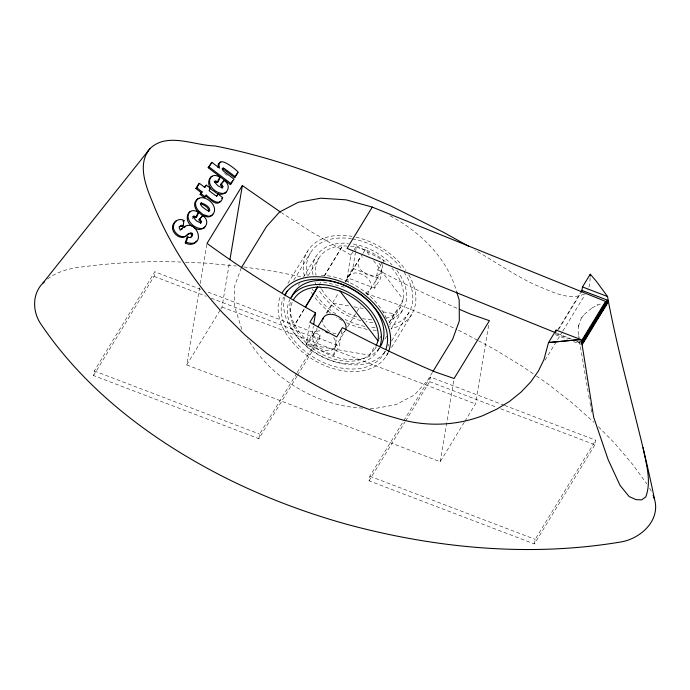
<?xml version="1.0" encoding="UTF-8"?>
<svg xmlns="http://www.w3.org/2000/svg" width="690" height="690" viewBox="0 0 690 690"><rect width="100%" height="100%" fill="white"/><g stroke="black" fill="none" stroke-linecap="round" stroke-linejoin="round"><path stroke-width="0.52" stroke-dasharray="3.45 2.59" d="M590.131 277.76L589.674 284.78L587.837 290.102M578.556 325.318L578.039 330.967L579.281 339.791M296.967 376.257L258.845 438.702L93.504 375.541L94.271 370.944L154.819 271.782L200.919 289.386M93.504 375.541L154.051 276.371L154.819 271.782M464.275 422.263L440.168 461.739L186.688 364.906L199.591 287.799M200.298 283.573L207.017 243.432M220.895 308.896L222.016 307.059L229.615 261.639M258.845 438.702L259.613 434.105L296.614 373.506M341.912 330.717L339.351 346.018L333.675 355.315L306.119 344.793L309.724 323.274M306.119 344.793L311.794 335.495L313.338 326.267M297.528 375.343L319.392 339.532L320.16 334.943L205.93 291.301M333.675 355.315L336.573 337.979M382.743 264.598L380.354 278.872L374.67 288.17L347.113 277.647L350.891 255.102L353.47 250.875M347.113 277.647L352.797 268.35L355.367 252.98M355.54 251.954L356.566 245.804L383.424 260.51L382.907 263.571M374.67 288.17L377.749 269.807L382.389 262.2M504.537 405.375L595.729 440.211L594.961 444.8L534.405 543.97L369.072 480.809L369.84 476.221L430.388 377.051L503.536 404.996M405.513 421.124L429.62 381.639L430.388 377.051M440.168 461.739L453.916 379.569M464.836 421.34L475.488 403.892L488.71 324.878M534.405 543.97L535.181 539.382L595.729 440.211M578.358 326.465L581.722 316.908M581.523 318.055L584.327 314.286L584.516 313.131M584.327 314.286L592.141 307.869L592.331 306.722M592.141 307.869L597.048 305.325L597.238 304.178M241.345 267.763L234.669 286.065L234.781 306.972L241.69 329.044L242.794 330.855M292.232 302.306A47.61 32.318 31.4 0 0 293.819 326.301L299.598 335.814L307.757 344.534L369.392 355.169L375.093 348.838L375.826 346.837M389.669 324.964L400.321 307.524L403.245 299.512A47.61 32.318 31.4 0 0 391.911 268.169M304.221 308.991L293.819 326.301L304.471 308.853M320.686 282.245L319.047 284.979A47.61 32.318 31.4 0 1 317.84 282.072M324.524 275.871L342.594 245.804L346.622 246.063M186.688 364.906L220.334 309.819M287.903 283.4L307.524 251.263M293.75 280.2L310.362 252.989M298.33 285.462L299.434 283.65M303.315 277.302L316.055 256.439M308.24 275.603L318.892 258.163M324.093 276.103L342.594 245.804A47.61 32.318 31.4 0 0 316.02 275.319M353.987 250.03L356.566 245.804M313.433 334.107L316.796 328.595M326.327 312.993L338.661 292.784M345.388 281.77L358.843 259.733M345.535 281.831L362.353 254.291M362.914 253.368L365.157 249.694A47.61 32.318 31.4 0 1 386.228 262.467M317.288 328.923L307.757 344.534A47.61 32.318 31.4 0 0 369.392 355.169L374.998 345.983M326.819 313.312L332.985 303.212L349.701 306.093M297.174 372.591L320.16 334.943M335.142 347.268L345.233 330.743M347.475 327.069L356.445 312.38M357.006 311.457L360.37 305.946M367.097 294.932L380.552 272.895M389.229 322.463L403.245 299.512L373.549 260.673M379.483 338.643L381.725 334.969M389.013 323.032L394.62 313.846L400.321 307.524M375.093 348.838L376.214 347.001M377.93 350.563L379.448 348.088M384.891 339.178L387.659 334.641M390.98 329.199L403.167 309.241M383.623 354.013L385.641 350.71A57.581 39.089 31.4 0 1 320.695 355.781A57.581 39.089 31.4 0 1 284.806 296.795M391.679 340.808L408.851 312.691M386.469 355.738L388.151 352.978M391.515 347.475L411.697 314.416M432.457 372.29L427.412 380.561L414.397 395.016L395.922 404.651L373.255 408.799L370.09 408.601M369.072 480.809L404.952 422.038M557.813 329.846L580.23 293.138M558.745 329.165L581.722 291.534M545.04 360.189L562.272 331.968M562.824 331.062L585.06 294.647M47.463 279.002C55.83 272.723 65.964 269.359 76.202 267.711C110.935 262.899 146.064 260.691 181.116 262.053M584.456 293.949C568.664 301.28 551.301 291.18 536.527 285.488C514.887 275.629 495.455 261.803 474.849 250.073M597.048 305.325L602.517 303.272M185.42 262.243L205.853 263.132L236.342 266.021M350.649 246.321L353.668 246.511L365.157 249.694L370.323 256.447M362.707 408.126C316.503 405.867 271.481 378.672 247.745 339.006M243.708 266.935L273.223 271.222L301.59 276.785M353.884 306.817L364.329 308.62M383.131 311.863L394.62 313.846A47.61 32.318 31.4 0 1 386.538 318.064M323.498 281.925L340.161 286.039A509.082 360.603 9.5 0 1 346.354 287.764M324.887 238.999L325.344 239.171M555.571 333.52L569.612 338.885M576.633 341.567L580.644 343.094M555.381 334.667L567.413 339.264M573.433 341.559L580.445 344.241M352.797 268.35L380.354 278.872M311.794 335.495L339.351 346.018M154.051 276.371L206.163 296.277M211.175 298.192L319.392 339.532M429.62 381.639L496.757 407.29M500.768 408.816L594.961 444.8M222.016 307.059L475.488 403.892M94.271 370.944L259.613 434.105M369.84 476.221L535.181 539.382M557.425 333.451L571.389 339.092M577.366 341.515L580.359 342.723M390.143 215.858C420.279 231.797 447.62 258.319 456.694 292.008M377.749 269.807L388.28 275.439A811.035 550.586 31.4 0 0 458.436 308.879M477.549 340.265L466.38 334.253A509.082 360.603 9.5 0 0 457.755 329.993M478.481 340.765L495.239 349.778L522.658 366.519L535.578 375.438M350.891 255.102L308.818 230.279L281.555 212.779M536.432 376.033L548.49 384.365L572.562 403.219L593.943 422.271M224.655 173.492L227.2 175.424M598.471 426.774L614.885 443.498L632.885 464.68L646.746 483.785M319.574 285.841L321.152 288.437M321.678 289.3L324.835 294.492L332.985 303.212A47.61 32.318 31.4 0 0 357.877 317.305M649.626 488.166L652.119 492.591M192.113 217.911L192.553 218.885M578.565 335.582L579.117 337.453M591.744 412.128L589.571 400.709M579.453 340.834L588.51 394.404M588.682 395.456L589.398 399.657M365.847 293.578A509.082 360.603 9.5 0 1 456.789 329.527M388.254 352.228A60.91 41.348 31.4 0 1 317.469 362.095A60.91 41.348 31.4 0 1 280.908 295.182M344.81 331.355A12.696 8.616 31.4 0 1 341.559 333.555M335.961 333.848A12.696 8.616 31.4 0 1 331.39 332.347M329.941 331.545A12.696 8.616 31.4 0 1 322.661 320.505M408.739 274.827A60.91 41.348 31.4 0 1 391.092 328.776M376.447 330.277A60.91 41.348 31.4 0 1 371.332 329.906M367.201 329.32A60.91 41.348 31.4 0 1 345.768 322.334M341.973 320.393A60.91 41.348 31.4 0 1 336.513 317.167M330.415 312.898A60.91 41.348 31.4 0 1 313.864 296.062M313.26 295.208A60.91 41.348 31.4 0 1 309.965 289.981M304.402 276.026A60.91 41.348 31.4 0 1 352.012 236.36M355.902 237.144A60.91 41.348 31.4 0 1 405.953 270.471M378.896 348.804A50.931 34.578 31.4 0 1 319.116 355.272A50.931 34.578 31.4 0 1 289.869 299.52M385.046 351.296A57.581 39.089 31.4 0 1 318.15 359.895A57.581 39.089 31.4 0 1 283.711 297.019M404.15 272.214A57.581 39.089 31.4 0 1 389.376 326.275M375.162 327.672A57.581 39.089 31.4 0 1 369.944 327.25M364.829 326.413A57.581 39.089 31.4 0 1 345.103 319.479M335.858 314.028A57.581 39.089 31.4 0 1 315.666 294.345M313.381 290.801A57.581 39.089 31.4 0 1 312.354 289.007M307.257 275.655A57.581 39.089 31.4 0 1 351.374 238.723M352.426 238.895A57.581 39.089 31.4 0 1 401.675 268.746M321.35 275.198A57.581 39.089 31.4 0 1 386.805 319.392M388.694 344.267A57.581 39.089 31.4 0 1 387.978 346.216M396.81 270.377A50.931 34.578 31.4 0 1 388.418 320.522M372.98 322.48A50.931 34.578 31.4 0 1 365.959 321.704M360.853 320.6A50.931 34.578 31.4 0 1 318.452 289.421M316.21 285.125A50.931 34.578 31.4 0 1 315.028 282.305M312.984 274.793A50.931 34.578 31.4 0 1 348.226 243.329M353.254 243.975A50.931 34.578 31.4 0 1 391.989 264.788M379.353 348.105A50.931 34.578 31.4 0 1 322.316 351.512A50.931 34.578 31.4 0 1 290.637 300.176M371.686 319.875A47.61 32.318 31.4 0 1 362.69 318.608M333.563 337.582A12.696 8.616 31.4 0 1 329.751 350.477A12.696 8.616 31.4 0 1 313.113 340.394A12.696 8.616 31.4 0 1 322.704 331.002M348.441 282.546A12.696 8.616 31.4 0 1 355.385 272.955A12.696 8.616 31.4 0 1 370.288 281.986A12.696 8.616 31.4 0 1 365.07 292.629M378.974 263.209A12.696 8.616 31.4 0 1 376.878 275.707A12.696 8.616 31.4 0 1 360.43 269.419A12.696 8.616 31.4 0 1 362.517 256.922"/><path stroke-width="1.03" d="M590.2 275.983L590.269 274.197L596.315 281.244L607.519 296.502L608.477 301.754C621.19 368.072 641.096 432.682 654.422 498.861C660.787 519.915 641.338 537.976 622.104 541.754C531.645 557.201 438.176 548.602 349.839 525.125A509.082 360.603 9.5 0 1 223.62 476.902C152.68 440.686 86.448 391.299 41.366 324.766C32.62 312.665 31.714 294.673 42.547 283.521L150.118 148.436C167.489 131.971 194.252 145.521 214.668 145.892C246.684 152.102 278.087 161.158 308.758 172.207L337.462 182.971L390.592 205.862L443.351 232.22L468.933 246.416M179.167 226.553L182.263 226.484L183.204 225.751L183.945 220.464C178.641 217.393 171.913 222.396 172.466 228.226A8.685 6.305 43.8 0 0 174.363 232.892C176.951 236.523 182.462 239.352 186.334 235.859C188.301 231.417 194.442 234.134 190.518 237.662M229.968 259.526L242.337 185.584L280.692 212.192M313.683 324.222L315.572 312.95C278.096 291.879 241.819 268.677 207.017 243.432L242.337 185.584M555.717 332.658L556.149 330.079L580.756 339.48L582.136 344.888L593.676 417.243L608.149 459.661L620.043 485.381L629.125 496.541L636.12 499.681L641.76 499.845L645.831 496.8C651.722 480.844 646.03 463.611 643.08 447.655M581.722 291.534L582.489 286.937L590.269 274.197M583.714 342.309L583.904 341.162L581.903 341.032L583.274 342.188L583.085 343.335L581.351 343.232M586.233 338.178L586.431 337.031L584.43 336.901L585.801 338.057L585.603 339.204L583.162 338.963L584.534 340.127L584.344 341.274L582.343 341.145M584.973 340.239L585.163 339.092L583.792 337.928L585.801 338.057M586.871 337.143L587.061 335.995L585.689 334.831L587.69 334.961L587.5 336.108M588.13 335.073L588.32 333.926L586.948 332.77L589.389 333.011L589.579 331.864L588.208 330.7L590.209 330.829L590.019 331.976M588.76 334.046L588.95 332.89L587.578 331.735L589.579 331.864M591.278 329.906L591.477 328.759L589.476 328.638L590.847 329.794L590.649 330.941L588.648 330.812M592.546 327.845L592.736 326.698L590.735 326.568L592.106 327.733L591.917 328.88L589.907 328.751M593.176 326.81L593.366 325.663L591.994 324.498L593.995 324.628L593.805 325.775M594.435 324.748L594.625 323.601L593.253 322.437L595.254 322.566L595.065 323.714M595.694 322.679L595.893 321.531L594.521 320.367L596.522 320.496L596.324 321.644M596.962 320.617L597.152 319.461L595.781 318.306L597.782 318.435L597.592 319.582M598.221 318.547L598.411 317.4L597.04 316.236L599.041 316.365L598.851 317.512M599.481 316.477L599.67 315.33L598.299 314.174L600.309 314.304L600.11 315.451L598.109 315.321M600.74 314.416L600.938 313.269L599.567 312.104L601.568 312.234L601.378 313.381M602.008 312.346L602.198 311.199L600.826 310.043L602.827 310.172L602.637 311.319M603.267 310.284L603.457 309.137L602.085 307.973L604.086 308.102L603.897 309.249M604.526 308.214L604.716 307.067L603.345 305.912L605.354 306.032L605.156 307.188M605.786 306.153L605.984 305.006L604.613 303.841L606.614 303.971L606.424 305.118M607.053 304.083L607.243 302.936L605.872 301.78L607.873 301.901L607.683 303.048L605.242 302.807L606.614 303.971M608.278 302.073L607.493 302.004L608.278 302.073L608.468 300.926L606.984 299.96L581.911 290.387L580.79 292.215M200.549 223.224L200.54 221.775L198.996 219.903L202.8 215.608C212.977 222.896 201.256 235.143 192.829 226.467C182.488 221.55 187.689 205.059 198.668 212.555L196.676 216.936L195.736 217.661L192.743 216.695M222.007 188.077L221.999 186.636L220.455 184.756L224.259 180.47C234.436 187.749 222.715 200.005 214.28 191.328C203.938 186.412 209.148 169.913 220.119 177.408L218.135 181.789L217.195 182.522L214.202 181.548M196.357 240.974C194.244 245.114 188.827 245.114 185.274 242.949L186.878 237.61L187.827 236.877C190.932 239.697 195.236 233.186 190.656 232.728L188.085 234.428M185.274 242.949L186.222 242.224L187.827 236.877M216.557 196.305L218.031 194.054L222.637 197.547C220.593 207.811 210.148 198.824 206.362 195.123L205.422 195.857C209.355 197.633 215.961 207.354 220.429 201.239M218.031 194.054L216.841 196.089L215.159 195.296L209.079 190.682L210.502 188.344L206.301 185.162L204.404 187.447M208.829 211.149C209.027 207.311 203.533 204.671 200.342 203.628L201.282 202.895C204.473 203.938 209.976 206.577 209.769 210.416L208.19 211.64M376.188 345.837L378.017 340.834A47.61 32.318 31.4 0 0 339.929 291.016L328.44 287.834L317.365 287.118A47.61 32.318 31.4 0 0 293.664 299.477M195.736 217.661L197.323 214.159M217.195 182.522L218.782 179.02M556.149 330.079L548.533 342.559L543.884 359.766L538.373 371.108L530.748 381.915L521.105 392.049L509.625 401.347L496.826 409.136L482.69 415.699C455.573 426.023 425.29 426.886 397.552 418.485C359.576 408.014 323.282 391.653 290.309 370.107L266.685 353.211L244.916 334.952L222.792 313.001C192.639 280.209 168.041 242.138 151.878 200.566C145.314 184.868 137.284 163.288 150.118 148.436M195.891 188.525L196.84 187.792L202.161 191.932L201.221 192.665L195.891 188.525L198.461 184.083L199.41 183.35L204.878 187.499L206.301 185.162M196.84 187.792L199.41 183.35M305.316 307.162L317.365 287.118M146.634 153.577L148.272 150.886M222.991 168.162L222.387 169.084L223.017 170.723L234.074 179.193L230.322 184.523L208.19 167.73L211.942 162.4L219.532 168.162C215.565 152.775 236.118 169.404 238.3 172.276L234.548 177.606L224.621 170.076L222.051 168.895L222.991 168.162L224.388 168.533L235.488 176.873M208.19 167.73L211.942 162.4M206.362 195.123L204.352 197.607L200.152 194.416L201.221 192.665M200.152 194.416L202.161 191.932M230.322 184.523L232.573 180.84M234.548 177.606L237.36 173.009M241.345 267.763L266.573 226.441L279.597 211.985L298.063 202.351L320.729 198.203L346.044 199.824L372.281 207.104L605.587 301.401L580.92 341.8M305.592 307.015L317.926 286.816M372.281 207.104L347.053 248.417L555.433 332.649M315.572 312.95L309.888 322.247L320.376 328.207L336.746 336.953L342.421 327.655L352.952 333.287A811.035 550.586 31.4 0 0 435.606 372.091L454.098 378.517L489.417 320.669L470.934 314.243A811.035 550.586 31.4 0 1 459.393 309.293M317.918 326.758L323.524 317.581M433.018 371.375L452.64 339.238L459.316 320.936L459.204 300.029L456.694 292.008M175.415 221.602L173.854 224.276L173.406 227.493A8.685 6.305 43.8 0 0 175.312 232.168C177.891 235.79 183.411 238.628 187.283 235.126M197.53 199.074L195.857 201.816A9.315 6.762 43.8 0 0 196.158 206.862A10.454 7.59 43.8 0 0 198.108 210.312L202.955 214.487L208.268 216.16A8.832 6.417 43.8 0 0 212.649 214.728C220.895 205.18 200.324 189.741 194.916 202.55A9.315 6.762 43.8 0 0 194.727 205.818A10.454 7.59 43.8 0 0 197.168 211.045L202.015 215.22L207.319 216.893A8.832 6.417 43.8 0 0 211.701 215.461L212.71 214.193M225.509 192.872L226.441 191.708M204.05 228.019L204.982 226.855M220.455 184.756L224.259 180.47M198.996 219.903L202.8 215.608M42.547 283.521L44.652 281.58M222.62 168.869L223.56 168.136M219.179 178.141L220.119 177.408M209.562 189.077L210.502 188.344M182.997 221.188L183.945 220.464M197.72 213.288L198.668 212.555M221.688 198.28L222.637 197.547M191.604 234.445L192.545 233.712M201.282 202.895L200.419 204.318L202.153 206.733L206.586 210.088L209.13 210.907M183.842 227.605L185.515 226.536M175.372 221.481L176.373 220.852M182.522 228.692L181.03 229.58C177.037 229.209 180.263 223.526 183.204 225.751M180.09 230.313C195.675 212.166 209.018 249.996 186.222 242.224M212.141 176.468L211.011 176.933C205.404 184.765 217.264 195.675 225.302 192.959M190.682 211.614L189.552 212.08C183.945 219.903 195.805 230.814 203.843 228.105M197.797 198.918L199.22 198.401M220.843 162.254L218.282 163.91L217.997 167.463M605.984 305.006L603.983 304.877L605.354 306.032M604.716 307.067L602.715 306.938L604.086 308.102M603.457 309.137L601.456 309.008L602.827 310.172M602.198 311.199L600.197 311.069L601.568 312.234M600.938 313.269L598.929 313.139L600.309 314.304M599.67 315.33L597.669 315.209L599.041 316.365M598.411 317.4L596.41 317.271L597.782 318.435M597.152 319.461L595.151 319.341L596.522 320.496M595.893 321.531L593.883 321.402L595.254 322.566M594.625 323.601L592.624 323.472L593.995 324.628M593.366 325.663L591.365 325.533L592.736 326.698M592.106 327.733L590.105 327.603L591.477 328.759M590.847 329.794L588.837 329.665L590.209 330.829M588.32 333.926L586.319 333.796L587.69 334.961M587.061 335.995L585.06 335.866L586.431 337.031M584.534 340.127L582.533 339.998L583.904 341.162M583.274 342.188L581.273 342.068L582.645 343.223L582.136 344.888M608.468 300.926L606.501 300.745L607.873 301.901M582.489 286.937L607.519 296.502M218.135 181.789L215.151 180.823L214.512 182.031L218.049 185.86L222.275 187.878L223.137 186.68L221.395 184.032M196.676 216.936L193.692 215.961L193.053 217.178L196.59 220.998L200.816 223.025L201.678 221.818L199.936 219.17M209.13 166.997L231.271 183.79M201.092 193.692L205.292 196.874M339.929 291.016L378.017 340.834M653.111 495.273L654.422 498.861M282.296 292.586A60.91 41.348 31.4 0 1 352.547 286.911A60.91 41.348 31.4 0 1 388.625 351.305M322.748 319.72A12.696 8.616 31.4 0 1 336.867 315.744A12.696 8.616 31.4 0 1 345.578 330.07M290.826 297.761A50.931 34.578 31.4 0 1 349.632 293.043A50.931 34.578 31.4 0 1 379.707 346.949M285.134 294.311A57.581 39.089 31.4 0 1 351.253 288.774A57.581 39.089 31.4 0 1 385.831 349.382M285.117 295.794A57.581 39.089 31.4 0 1 287.152 291.059M291.577 297.243A50.931 34.578 31.4 0 1 354.712 290.395M355.583 290.921A50.931 34.578 31.4 0 1 380.457 346.432M325.766 331.847A12.696 8.616 31.4 0 1 328.009 332.89M580.756 339.48L548.533 342.559L580.756 339.48"/></g></svg>
